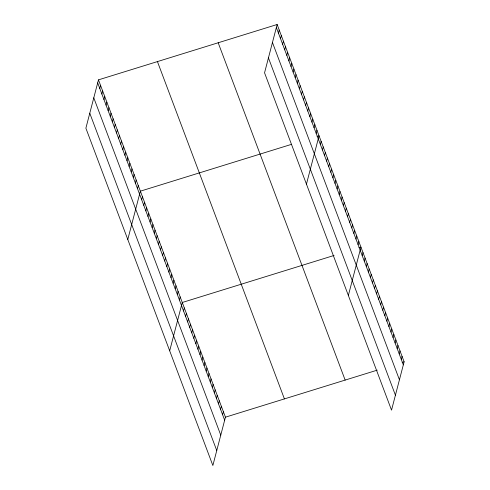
<?xml version="1.0" encoding="UTF-8"?>
<svg xmlns="http://www.w3.org/2000/svg" width="490" height="490" viewBox="0 0 490 490"><rect width="100%" height="100%" fill="white"/><g stroke="black" fill="none" stroke-linecap="round" stroke-linejoin="round"><path stroke-width="0.73" d="M98.472 79.858L85.879 128.184L212.862 465.5L225.449 417.174L98.472 79.858L277.138 24.5L404.121 361.816L391.528 410.142L264.551 72.826L277.138 24.5M99.776 88.451L100.566 85.419M101.871 94.019L102.661 90.987M103.966 99.586L104.756 96.555M106.061 105.148L106.851 102.116M108.155 110.716L108.945 107.684M110.25 116.283L111.04 113.251M112.345 121.845L113.135 118.819M114.44 127.412L115.23 124.38M116.534 132.98L117.324 129.948M118.629 138.541L119.419 135.516M120.73 144.109L121.514 141.077M122.825 149.677L123.609 146.645M124.919 155.244L125.71 152.212M127.014 160.806L127.804 157.774M129.109 166.373L129.899 163.342M131.204 171.941L131.994 168.909M133.298 177.503L134.089 174.471M135.393 183.07L136.183 180.038M137.488 188.638L138.278 185.606M127.786 239.5L140.373 191.174L291.526 144.342M141.677 199.767L142.468 196.735M143.772 205.335L144.562 202.303M145.867 210.896L146.657 207.87M147.962 216.464L148.752 213.432M150.062 222.031L150.847 218.999M152.157 227.593L152.947 224.567M154.252 233.16L155.042 230.129M156.347 238.728L157.137 235.696M158.442 244.296L159.232 241.264M160.536 249.857L161.326 246.825M162.631 255.425L163.421 252.393M164.726 260.992L165.516 257.961M166.821 266.554L167.611 263.522M168.915 272.122L169.705 269.09M171.01 277.689L171.8 274.657M173.105 283.251L173.895 280.225M175.2 288.818L175.99 285.786M177.3 294.386L178.084 291.354M179.395 299.947L180.185 296.922M169.687 350.809L182.28 302.483L334.088 255.449M183.542 310.979L184.332 307.947M185.6 316.436L186.39 313.41M187.658 321.899L188.448 318.868M189.71 327.363L190.5 324.331M191.768 332.82L192.558 329.795M193.826 338.284L194.616 335.252M195.878 343.747L196.668 340.715M278.443 33.099L279.233 30.068M197.936 349.205L198.726 346.173M280.537 38.661L281.327 35.629M199.994 354.668L200.784 351.636M282.632 44.229L283.422 41.197M202.045 360.132L202.836 357.1M284.727 49.796L285.517 46.764M204.103 365.589L204.894 362.557M286.822 55.358L287.612 52.326M206.161 371.053L206.952 368.021M288.916 60.925L289.706 57.894M208.213 376.516L209.003 373.484M291.011 66.493L291.801 63.461M210.271 381.973L211.061 378.942M293.112 72.055L293.896 69.029M212.329 387.437L213.113 384.405M295.207 77.622L295.991 74.59M214.381 392.894L215.171 389.869M297.301 83.19L298.092 80.158M216.439 398.358L217.229 395.326M299.396 88.751L300.186 85.726M218.497 403.821L219.281 400.789M301.491 94.319L302.281 91.287M220.549 409.279L221.339 406.253M303.586 99.887L304.376 96.855M222.607 414.742L223.397 411.71M305.68 105.454L306.471 102.422M307.775 111.016L308.565 107.984M309.87 116.583L310.66 113.551M311.965 122.151L312.755 119.119M314.059 127.712L314.849 124.681M316.154 133.28L316.944 130.248M306.452 184.142L319.039 135.816L317.073 136.422M320.344 144.409L321.134 141.377M322.445 149.977L323.229 146.945M324.539 155.544L325.329 152.513M326.634 161.106L327.424 158.08M328.729 166.674L329.519 163.642M330.824 172.241L331.614 169.209M332.918 177.803L333.708 174.777M335.013 183.37L335.803 180.338M337.108 188.938L337.898 185.906M339.202 194.506L339.993 191.474M341.297 200.067L342.087 197.035M343.392 205.635L344.182 202.603M345.487 211.202L346.277 208.17M347.582 216.764L348.372 213.732M349.682 222.331L350.466 219.3M351.777 227.899L352.567 224.867M353.872 233.461L354.662 230.435M355.967 239.028L356.757 235.996M358.061 244.596L358.852 241.564M348.359 295.458L360.946 247.132L358.98 247.738M362.214 255.621L362.998 252.589M364.266 261.084L365.056 258.052M366.324 266.542L367.114 263.516M368.382 272.005L369.166 268.973M370.434 277.469L371.224 274.437M372.492 282.926L373.282 279.894M374.55 288.389L375.334 285.358M376.602 293.853L377.392 290.821M378.66 299.31L379.45 296.279M380.718 304.774L381.502 301.742M382.77 310.237L383.56 307.206M384.828 315.695L385.618 312.663M386.88 321.158L387.67 318.126M388.938 326.616L389.728 323.59M390.996 332.079L391.786 329.047M393.047 337.543L393.838 334.511M395.105 343L395.896 339.974M397.163 348.464L397.954 345.432M399.215 353.927L400.005 350.895M401.273 359.384L402.063 356.359M225.449 417.174L377.257 370.14M402.155 362.429L404.121 361.816M276.348 27.532L403.331 364.848M272.452 42.477L399.436 379.793M268.44 57.881L395.424 395.197M218.179 42.765L345.156 380.087M157.431 61.587L284.414 398.903M97.681 82.89L224.665 420.206M93.786 97.835L220.77 435.151M89.774 113.233L216.758 450.555"/></g></svg>
